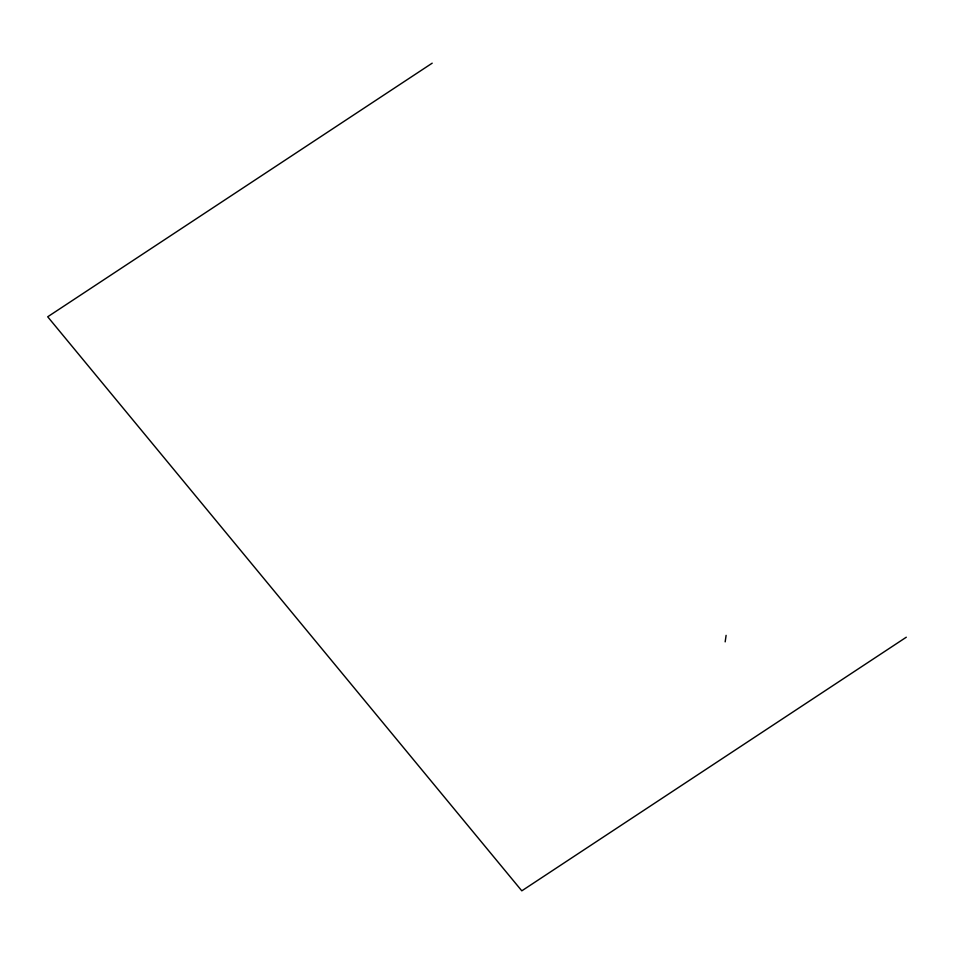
<?xml version="1.0" encoding="UTF-8"?>
<svg xmlns="http://www.w3.org/2000/svg" width="954" height="954" viewBox="0 0 954 954"><rect width="100%" height="100%" fill="white"/><g stroke="black" fill="none" stroke-linecap="round" stroke-linejoin="round"><path stroke-width="1.43" d="M725.171 641.863L726.101 635.364M432.198 63.167L47.7 316.788L521.802 890.833L906.3 637.212"/></g></svg>
